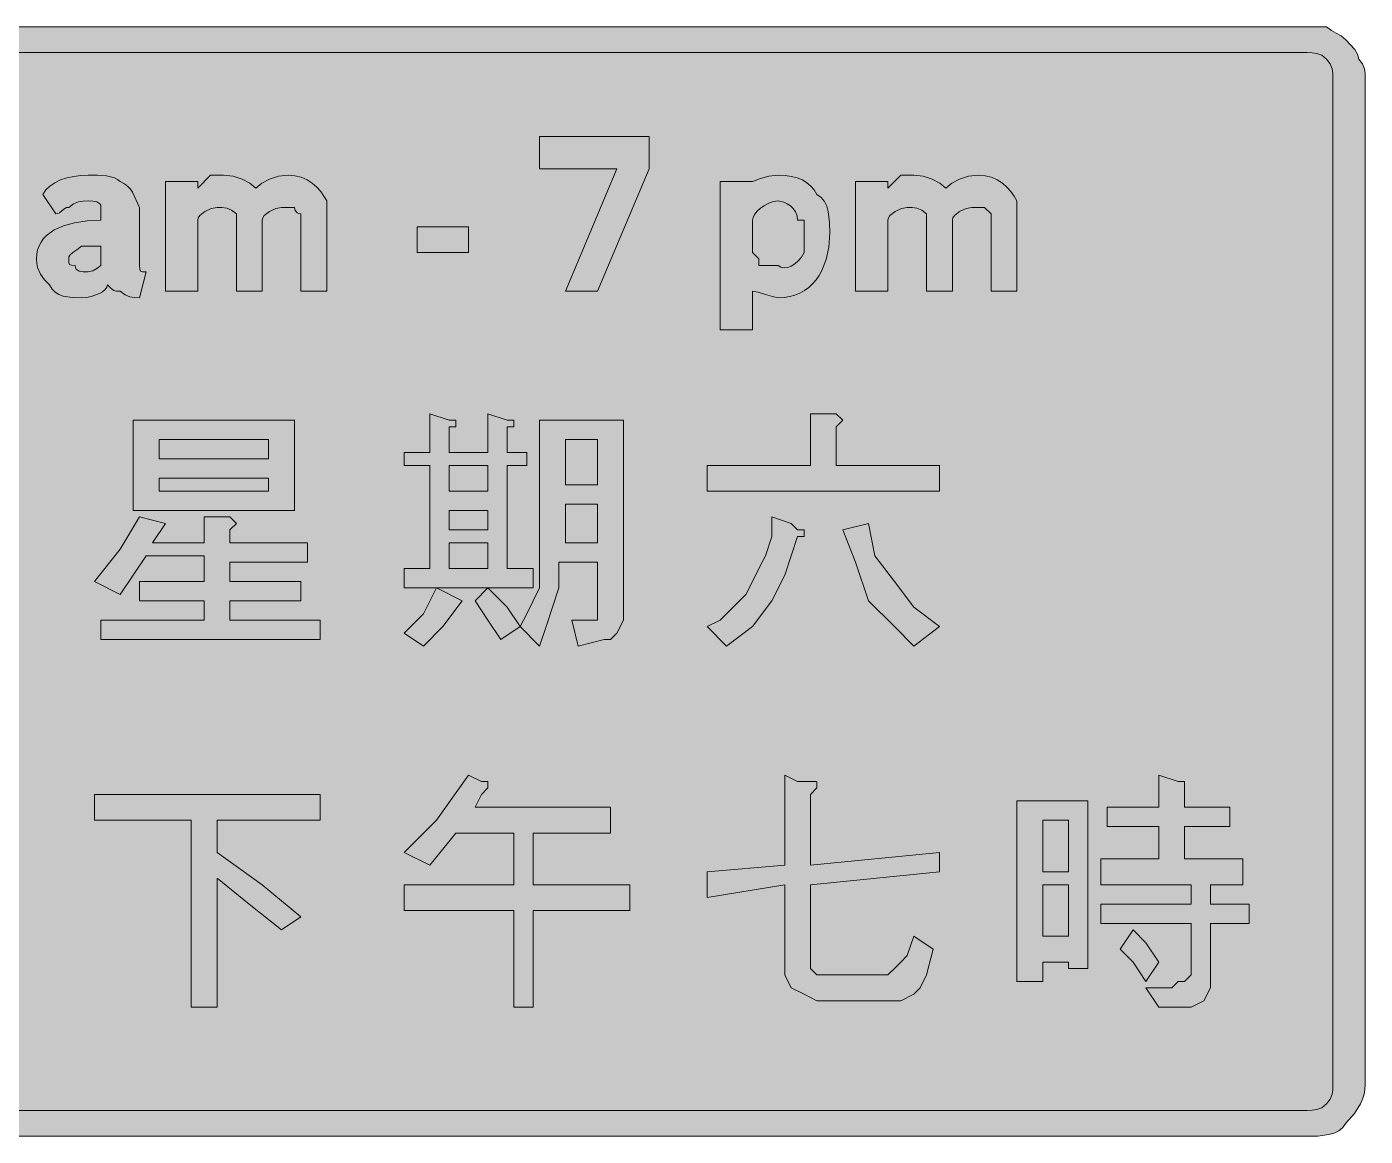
# Model space of a CAD drawing. Header units: metres. Extents: x 13 to 556, y 32 to 238.
# Drawn here: x 307.3 to 556.3, y 31.7 to 238.1 of the extents above; entities that cross this region are included whole.
import ezdxf

# ---------------------------------------------------------------- set-up
doc = ezdxf.new("R2010")
doc.units = ezdxf.units.M
doc.layers.add('FILL_BLACK_000000', color=7, linetype='Continuous', true_color=0x000000)
doc.layers.add('FILL_WHITE_FFFFFF', color=7, linetype='Continuous', true_color=0xffffff)

msp = doc.modelspace()

# ---------------------------------------------------------------- hatches: boundary and pattern name
at = {"layer": 'FILL_BLACK_000000', "true_color": 0x000000}
h = msp.add_hatch(color=7, dxfattribs=at)
h.dxf.hatch_style = 1
h.paths.add_polyline_path([(549.09, 238.08), (549.99, 237.37), (550.89, 236.88), (551.79, 236.39), (552.69, 235.68), (554.34, 233.88), (554.88, 232.98), (555.09, 232.08), (555.78, 231.18), (556.14, 230.28), (556.27, 229.38), (556.29, 228.48), (556.29, 41.28), (556.23, 40.38), (556.07, 39.48), (555.78, 38.58), (555.39, 37.68), (554.27, 35.88), (552.69, 34.08), (552.13, 33.29), (551.4, 32.69), (550.52, 32.27), (549.54, 31.98), (547.46, 31.72), (545.49, 31.68), (22.29, 31.68), (20.49, 31.72), (18.69, 31.98), (17.79, 32.27), (16.89, 32.69), (15.99, 33.29), (15.09, 34.08), (14.21, 35.88), (13.44, 37.68), (12.9, 39.48), (12.69, 41.28), (12.69, 228.48), (12.9, 230.28), (13.44, 232.08), (14.21, 233.88), (15.09, 235.68), (15.99, 236.39), (16.89, 236.88), (17.79, 237.37), (18.69, 238.08), (22.29, 238.08), (545.49, 238.08), (549.09, 238.08)])
h.paths.add_polyline_path([(20.53, 232.87), (19.72, 232.39), (18.99, 231.78), (18.38, 231.05), (17.9, 230.24), (17.6, 229.38), (17.49, 228.48), (17.49, 41.28), (17.51, 40.38), (17.64, 39.48), (18, 38.58), (18.69, 37.68), (19.59, 36.99), (20.49, 36.63), (21.39, 36.5), (22.29, 36.48), (545.49, 36.48), (546.39, 36.5), (547.29, 36.63), (548.19, 36.99), (549.09, 37.68), (549.78, 38.58), (550.14, 39.48), (550.27, 40.38), (550.29, 41.28), (550.29, 228.48), (550.27, 229.38), (550.14, 230.28), (549.78, 231.18), (549.09, 232.08), (548.19, 232.77), (547.29, 233.13), (546.39, 233.26), (545.49, 233.28), (22.29, 233.28), (21.39, 233.17), (20.53, 232.87)], flags=16)
h = msp.add_hatch(color=7, dxfattribs=at)
h.dxf.hatch_style = 1
h.paths.add_polyline_path([(417.09, 211.68), (402.69, 211.68), (402.69, 217.68), (423.09, 217.68), (423.09, 211.68), (413.49, 188.88), (407.49, 188.88), (417.09, 211.68)])
h = msp.add_hatch(color=7, dxfattribs=at)
h.dxf.hatch_style = 1
h.paths.add_polyline_path([(327.39, 187.7), (326.49, 187.83), (325.59, 188.19), (324.69, 188.88), (323.98, 188.9), (323.49, 189.03), (323, 189.39), (322.29, 190.08), (322.18, 189.63), (321.88, 189.2), (321.4, 188.79), (320.79, 188.43), (319.25, 187.89), (318.39, 187.73), (317.49, 187.68), (315.71, 187.72), (314.04, 187.98), (313.28, 188.27), (312.6, 188.69), (311.99, 189.29), (311.49, 190.08), (310.61, 191), (309.84, 192.03), (309.3, 193.29), (309.14, 194.03), (309.09, 194.88), (309.15, 195.75), (309.31, 196.57), (309.58, 197.33), (309.95, 198.03), (310.42, 198.68), (310.99, 199.27), (312.39, 200.28), (314.13, 201.07), (316.18, 201.63), (318.51, 201.97), (321.09, 202.08), (321.09, 203.28), (321.09, 204.48), (321.04, 204.88), (320.88, 205.17), (320.34, 205.53), (319.57, 205.66), (318.69, 205.68), (317.79, 205.66), (316.89, 205.53), (315.99, 205.17), (315.09, 204.48), (314.69, 204.43), (314.38, 204.29), (313.89, 203.88), (313.4, 203.47), (313.09, 203.33), (312.69, 203.28), (310.29, 206.88), (310.85, 207.72), (311.6, 208.45), (312.53, 209.07), (313.59, 209.58), (314.77, 209.97), (316.03, 210.25), (317.34, 210.42), (318.69, 210.48), (320.47, 210.46), (322.14, 210.33), (323.58, 209.97), (324.19, 209.68), (324.69, 209.28), (325.48, 208.83), (326.1, 208.36), (326.57, 207.87), (326.94, 207.33), (328.29, 204.48), (328.29, 193.68), (328.31, 192.99), (328.44, 192.63), (328.8, 192.5), (329.49, 192.48), (328.29, 187.68), (327.39, 187.7)])
h.paths.add_polyline_path([(315.24, 193.83), (315.6, 193.7), (316.29, 193.68), (316.34, 193.28), (316.5, 192.99), (317.04, 192.63), (317.81, 192.5), (318.69, 192.48), (319.57, 192.67), (320.34, 193.08), (321.09, 193.68), (321.09, 197.28), (317.49, 197.28), (316.61, 196.57), (315.84, 196.08), (315.3, 195.59), (315.14, 195.28), (315.09, 194.88), (315.11, 194.19), (315.24, 193.83)], flags=16)
h = msp.add_hatch(color=7, dxfattribs=at)
h.dxf.hatch_style = 1
h.paths.add_polyline_path([(353.62, 204.27), (352.44, 203.73), (351.48, 202.96), (351.2, 202.53), (351.09, 202.08), (351.09, 188.88), (346.29, 188.88), (346.29, 203.28), (345.39, 203.97), (344.49, 204.33), (343.59, 204.46), (342.69, 204.48), (341.62, 204.27), (340.44, 203.73), (339.48, 202.96), (339.2, 202.53), (339.09, 202.08), (339.09, 188.88), (333.09, 188.88), (333.09, 209.28), (339.09, 209.28), (339.09, 208.08), (341.49, 210.48), (343.89, 210.48), (345.67, 210.27), (347.34, 209.73), (348.78, 208.96), (349.89, 208.08), (351, 208.96), (352.44, 209.73), (354.11, 210.27), (355.89, 210.48), (357.18, 210.37), (358.36, 210.07), (359.43, 209.59), (360.39, 208.98), (361.23, 208.25), (361.97, 207.44), (362.58, 206.58), (363.09, 205.68), (363.09, 204.48), (363.09, 203.28), (363.09, 188.88), (358.29, 188.88), (358.29, 203.28), (357.89, 203.33), (357.6, 203.47), (357.24, 203.88), (357.09, 204.48), (354.69, 204.48), (353.62, 204.27)])
h = msp.add_hatch(color=7, dxfattribs=at)
h.dxf.hatch_style = 1
h.paths.add_polyline_path([(456.03, 194.77), (455.23, 192.72), (454.72, 191.81), (454.14, 190.98), (453.49, 190.24), (452.76, 189.58), (451.98, 189.01), (451.12, 188.54), (450.2, 188.17), (449.23, 187.9), (448.19, 187.74), (447.09, 187.68), (446, 187.87), (444.69, 188.28), (443.38, 188.69), (442.29, 188.88), (442.29, 181.68), (436.29, 181.68), (436.29, 209.28), (442.29, 209.28), (443.79, 209.88), (445.33, 210.29), (447.09, 210.48), (448.38, 210.42), (449.57, 210.25), (450.63, 209.97), (451.59, 209.58), (452.43, 209.07), (453.16, 208.45), (453.78, 207.72), (454.29, 206.88), (455.08, 206.32), (455.68, 205.59), (456.1, 204.71), (456.39, 203.73), (456.65, 201.65), (456.69, 199.68), (456.52, 197.1), (456.03, 194.77)])
h.paths.add_polyline_path([(448.18, 193.21), (448.82, 193.28), (449.49, 193.53), (450.16, 193.95), (450.8, 194.52), (451.39, 195.24), (451.89, 196.08), (451.89, 197.28), (451.89, 200.88), (451.89, 202.08), (450.69, 202.08), (450.58, 202.92), (450.3, 203.65), (449.87, 204.27), (449.34, 204.78), (448.76, 205.17), (448.16, 205.45), (447.09, 205.68), (446.19, 205.57), (445.33, 205.29), (444.52, 204.86), (443.79, 204.33), (443.18, 203.75), (442.7, 203.15), (442.4, 202.58), (442.29, 202.08), (442.29, 196.08), (443.49, 194.88), (443.49, 193.68), (447.09, 193.68), (447.59, 193.34), (448.18, 193.21)], flags=16)
h = msp.add_hatch(color=7, dxfattribs=at)
h.dxf.hatch_style = 1
h.paths.add_polyline_path([(482.02, 204.27), (480.84, 203.73), (479.88, 202.96), (479.6, 202.53), (479.49, 202.08), (479.49, 188.88), (474.69, 188.88), (474.69, 203.28), (473.79, 203.97), (472.89, 204.33), (471.99, 204.46), (471.09, 204.48), (470.02, 204.27), (468.84, 203.73), (467.88, 202.96), (467.6, 202.53), (467.49, 202.08), (467.49, 188.88), (461.49, 188.88), (461.49, 209.28), (467.49, 209.28), (467.49, 208.08), (469.89, 210.48), (472.29, 210.48), (474.07, 210.27), (475.74, 209.73), (477.18, 208.96), (478.29, 208.08), (479.4, 208.96), (480.84, 209.73), (482.51, 210.27), (484.29, 210.48), (485.58, 210.37), (486.77, 210.07), (487.83, 209.59), (488.79, 208.98), (489.63, 208.25), (490.36, 207.44), (490.98, 206.58), (491.49, 205.68), (491.49, 204.48), (491.49, 203.28), (491.49, 188.88), (486.69, 188.88), (486.69, 203.28), (485.49, 204.48), (483.09, 204.48), (482.02, 204.27)])
h = msp.add_hatch(color=7, dxfattribs=at)
h.dxf.hatch_style = 1
h.paths.add_polyline_path([(389.49, 196.08), (379.89, 196.08), (379.89, 200.88), (389.49, 200.88), (389.49, 196.08)])
h = msp.add_hatch(color=7, dxfattribs=at)
h.dxf.hatch_style = 1
h.paths.add_polyline_path([(327.09, 164.88), (357.09, 164.88), (357.09, 148.08), (327.09, 148.08), (327.09, 164.88)])
h.paths.add_polyline_path([(331.89, 161.28), (331.89, 157.68), (352.29, 157.68), (352.29, 161.28), (331.89, 161.28)], flags=16)
h.paths.add_polyline_path([(352.29, 154.08), (331.89, 154.08), (331.89, 151.68), (352.29, 151.68), (352.29, 154.08)], flags=16)
h = msp.add_hatch(color=7, dxfattribs=at)
h.dxf.hatch_style = 1
h.paths.add_polyline_path([(387.09, 164.88), (387.09, 163.68), (385.89, 163.68), (385.89, 158.88), (393.09, 158.88), (393.09, 166.08), (396.69, 164.88), (397.89, 164.88), (397.89, 163.68), (396.69, 163.68), (396.69, 158.88), (400.29, 158.88), (400.29, 156.48), (396.69, 156.48), (396.69, 137.28), (401.49, 137.28), (401.49, 133.68), (377.49, 133.68), (377.49, 137.28), (382.29, 137.28), (382.29, 156.48), (377.49, 156.48), (377.49, 158.88), (382.29, 158.88), (382.29, 166.08), (385.89, 164.88), (387.09, 164.88)])
h.paths.add_polyline_path([(385.89, 144.48), (393.09, 144.48), (393.09, 148.08), (385.89, 148.08), (385.89, 144.48)], flags=16)
h.paths.add_polyline_path([(385.89, 142.08), (385.89, 137.28), (393.09, 137.28), (393.09, 142.08), (385.89, 142.08)], flags=16)
h.paths.add_polyline_path([(393.09, 156.48), (385.89, 156.48), (385.89, 151.68), (393.09, 151.68), (393.09, 156.48)], flags=16)
h = msp.add_hatch(color=7, dxfattribs=at)
h.dxf.hatch_style = 1
h.paths.add_polyline_path([(418.29, 127.68), (417.09, 125.28), (415.89, 124.08), (414.69, 124.08), (409.89, 122.88), (408.69, 127.68), (411.09, 127.68), (413.49, 127.68), (413.49, 128.88), (413.49, 138.48), (406.29, 138.48), (406.29, 133.68), (405.09, 130.08), (403.89, 126.48), (402.69, 122.88), (399.09, 126.48), (400.29, 128.88), (402.69, 133.68), (402.69, 139.68), (402.69, 145.68), (402.69, 164.88), (418.29, 164.88), (418.29, 128.88), (418.29, 127.68)])
h.paths.add_polyline_path([(407.49, 149.28), (407.49, 142.08), (413.49, 142.08), (413.49, 149.28), (407.49, 149.28)], flags=16)
h.paths.add_polyline_path([(413.49, 161.28), (407.49, 161.28), (407.49, 152.88), (413.49, 152.88), (413.49, 161.28)], flags=16)
h = msp.add_hatch(color=7, dxfattribs=at)
h.dxf.hatch_style = 1
h.paths.add_polyline_path([(457.89, 166.08), (459.09, 164.88), (457.89, 163.68), (457.89, 156.48), (477.09, 156.48), (477.09, 151.68), (433.89, 151.68), (433.89, 156.48), (453.09, 156.48), (453.09, 166.08), (456.69, 166.08), (457.89, 166.08)])
h = msp.add_hatch(color=7, dxfattribs=at)
h.dxf.hatch_style = 1
h.paths.add_polyline_path([(330.69, 142.08), (340.29, 142.08), (340.29, 146.88), (345.09, 146.88), (346.29, 145.68), (345.09, 144.48), (345.09, 142.08), (359.49, 142.08), (359.49, 138.48), (345.09, 138.48), (345.09, 134.88), (358.29, 134.88), (358.29, 131.28), (345.09, 131.28), (345.09, 127.68), (361.89, 127.68), (361.89, 124.08), (321.09, 124.08), (321.09, 127.68), (340.29, 127.68), (340.29, 131.28), (328.29, 131.28), (328.29, 134.88), (340.29, 134.88), (340.29, 139.68), (329.49, 139.68), (324.69, 132.48), (319.89, 134.88), (324.69, 140.88), (328.29, 146.88), (333.09, 145.68), (330.69, 142.08)])
h = msp.add_hatch(color=7, dxfattribs=at)
h.dxf.hatch_style = 1
h.paths.add_polyline_path([(450.69, 144.48), (451.89, 144.48), (451.89, 143.28), (450.69, 143.28), (448.29, 136.08), (445.89, 131.28), (442.29, 126.48), (437.49, 122.88), (433.89, 126.48), (436.29, 127.68), (438.69, 130.08), (441.09, 132.48), (442.29, 134.88), (443.49, 137.28), (444.69, 139.68), (445.89, 143.28), (445.89, 146.88), (449.49, 145.68), (450.69, 144.48)])
h = msp.add_hatch(color=7, dxfattribs=at)
h.dxf.hatch_style = 1
h.paths.add_polyline_path([(465.09, 139.68), (468.69, 134.88), (472.29, 130.08), (477.09, 126.48), (472.29, 122.88), (468.69, 126.48), (463.89, 131.28), (461.49, 138.48), (459.09, 144.48), (463.89, 145.68), (465.09, 139.68)])
h = msp.add_hatch(color=7, dxfattribs=at)
h.dxf.hatch_style = 1
h.paths.add_polyline_path([(381.09, 128.88), (383.49, 133.68), (388.29, 131.28), (384.69, 126.48), (381.09, 122.88), (377.49, 125.28), (381.09, 128.88)])
h = msp.add_hatch(color=7, dxfattribs=at)
h.dxf.hatch_style = 1
h.paths.add_polyline_path([(396.69, 130.08), (399.09, 126.48), (395.49, 124.08), (393.09, 127.68), (390.69, 131.28), (393.09, 133.68), (396.69, 130.08)])
h = msp.add_hatch(color=7, dxfattribs=at)
h.dxf.hatch_style = 1
h.paths.add_polyline_path([(383.49, 90.48), (389.49, 98.88), (391.89, 97.68), (393.09, 97.68), (393.09, 96.48), (391.89, 95.28), (390.69, 92.88), (415.89, 92.88), (415.89, 88.08), (401.49, 88.08), (401.49, 78.48), (419.49, 78.48), (419.49, 73.68), (401.49, 73.68), (401.49, 55.68), (397.89, 55.68), (397.89, 73.68), (377.49, 73.68), (377.49, 78.48), (397.89, 78.48), (397.89, 88.08), (387.09, 88.08), (382.29, 82.08), (377.49, 84.48), (383.49, 90.48)])
h = msp.add_hatch(color=7, dxfattribs=at)
h.dxf.hatch_style = 1
h.paths.add_polyline_path([(453.09, 97.68), (454.29, 97.68), (454.29, 96.48), (453.09, 95.28), (453.09, 82.08), (477.09, 84.48), (477.09, 80.88), (453.09, 78.48), (453.09, 65.28), (453.09, 64.08), (453.09, 62.88), (454.29, 61.68), (455.49, 61.68), (466.29, 61.68), (467.49, 61.68), (468.69, 62.88), (469.89, 64.08), (471.09, 65.28), (472.29, 68.88), (475.89, 66.48), (474.69, 61.68), (473.49, 59.28), (472.29, 58.08), (469.89, 56.88), (467.49, 56.88), (454.29, 56.88), (451.89, 58.08), (449.49, 59.28), (448.29, 61.68), (448.29, 64.08), (448.29, 78.48), (433.89, 76.08), (433.89, 80.88), (448.29, 82.08), (448.29, 98.88), (450.69, 97.68), (453.09, 97.68)])
h = msp.add_hatch(color=7, dxfattribs=at)
h.dxf.hatch_style = 1
h.paths.add_polyline_path([(517.89, 89.28), (508.29, 89.28), (508.29, 92.88), (517.89, 92.88), (517.89, 98.88), (521.49, 97.68), (522.69, 97.68), (522.69, 96.48), (522.69, 92.88), (531.09, 92.88), (531.09, 89.28), (522.69, 89.28), (522.69, 83.28), (533.49, 83.28), (533.49, 78.48), (527.49, 78.48), (527.49, 74.88), (534.69, 74.88), (534.69, 71.28), (527.49, 71.28), (527.49, 60.48), (527.49, 59.28), (526.29, 56.88), (523.89, 55.68), (521.49, 55.68), (517.89, 55.68), (515.49, 59.28), (520.29, 59.28), (521.49, 60.48), (522.69, 60.48), (523.89, 61.68), (523.89, 62.88), (523.89, 71.28), (507.09, 71.28), (507.09, 74.88), (523.89, 74.88), (523.89, 78.48), (507.09, 78.48), (507.09, 83.28), (517.89, 83.28), (517.89, 89.28)])
h = msp.add_hatch(color=7, dxfattribs=at)
h.dxf.hatch_style = 1
h.paths.add_polyline_path([(361.89, 95.28), (361.89, 90.48), (342.69, 90.48), (342.69, 84.48), (351.09, 78.48), (358.29, 72.48), (354.69, 70.08), (348.69, 74.88), (342.69, 79.68), (342.69, 55.68), (337.89, 55.68), (337.89, 90.48), (319.89, 90.48), (319.89, 95.28), (361.89, 95.28)])
h = msp.add_hatch(color=7, dxfattribs=at)
h.dxf.hatch_style = 1
h.paths.add_polyline_path([(501.09, 62.88), (501.09, 64.08), (496.29, 64.08), (496.29, 60.48), (491.49, 60.48), (491.49, 62.88), (491.49, 94.08), (504.69, 94.08), (504.69, 62.88), (501.09, 62.88)])
h.paths.add_polyline_path([(496.29, 90.48), (496.29, 80.88), (501.09, 80.88), (501.09, 90.48), (496.29, 90.48)], flags=16)
h.paths.add_polyline_path([(501.09, 78.48), (496.29, 78.48), (496.29, 68.88), (501.09, 68.88), (501.09, 78.48)], flags=16)
h = msp.add_hatch(color=7, dxfattribs=at)
h.dxf.hatch_style = 1
h.paths.add_polyline_path([(515.49, 67.68), (517.89, 64.08), (515.49, 60.48), (513.09, 64.08), (510.69, 66.48), (513.09, 70.08), (515.49, 67.68)])
at = {"layer": 'FILL_WHITE_FFFFFF', "true_color": 0xffffff}
h = msp.add_hatch(color=7, dxfattribs=at)
h.dxf.hatch_style = 1
h.paths.add_polyline_path([(545.49, 233.28), (546.39, 233.26), (547.29, 233.13), (548.19, 232.77), (549.09, 232.08), (549.78, 231.18), (550.14, 230.28), (550.27, 229.38), (550.29, 228.48), (550.29, 41.28), (550.27, 40.38), (550.14, 39.48), (549.78, 38.58), (549.09, 37.68), (548.19, 36.99), (547.29, 36.63), (546.39, 36.5), (545.49, 36.48), (22.29, 36.48), (21.39, 36.5), (20.49, 36.63), (19.59, 36.99), (18.69, 37.68), (18, 38.58), (17.64, 39.48), (17.51, 40.38), (17.49, 41.28), (17.49, 228.48), (17.51, 229.38), (17.64, 230.28), (18, 231.18), (18.69, 232.08), (19.59, 232.77), (20.49, 233.13), (21.39, 233.26), (22.29, 233.28), (545.49, 233.28)])

# ---------------------------------------------------------------- linework, layer by layer
at = {"layer": 'FILL_BLACK_000000', "lineweight": 0, "true_color": 0x000000}
for points in [[(22.29, 238.08), (545.49, 238.08), (549.09, 238.08), (549.99, 237.37), (550.89, 236.88), (551.79, 236.39), (552.69, 235.68), (554.34, 233.88), (554.88, 232.98), (555.09, 232.08), (555.78, 231.18), (556.14, 230.28), (556.27, 229.38), (556.29, 228.48), (556.29, 41.28), (556.23, 40.38), (556.07, 39.48), (555.78, 38.58), (555.39, 37.68), (554.27, 35.88), (552.69, 34.08), (552.13, 33.29), (551.4, 32.69), (550.52, 32.27), (549.54, 31.98), (547.46, 31.72), (545.49, 31.68), (22.29, 31.68)], [(22.29, 36.48), (545.49, 36.48), (546.39, 36.5), (547.29, 36.63), (548.19, 36.99), (549.09, 37.68), (549.78, 38.58), (550.14, 39.48), (550.27, 40.38), (550.29, 41.28), (550.29, 228.48), (550.27, 229.38), (550.14, 230.28), (549.78, 231.18), (549.09, 232.08), (548.19, 232.77), (547.29, 233.13), (546.39, 233.26), (545.49, 233.28), (22.29, 233.28)]]:
    msp.add_lwpolyline(points, dxfattribs=at)
for points in [[(417.09, 211.68), (402.69, 211.68), (402.69, 217.68), (423.09, 217.68), (423.09, 211.68), (413.49, 188.88), (407.49, 188.88)], [(327.39, 187.7), (326.49, 187.83), (325.59, 188.19), (324.69, 188.88), (323.98, 188.9), (323.49, 189.03), (323, 189.39), (322.29, 190.08), (322.18, 189.63), (321.88, 189.2), (321.4, 188.79), (320.79, 188.43), (319.25, 187.89), (318.39, 187.73), (317.49, 187.68), (315.71, 187.72), (314.04, 187.98), (313.28, 188.27), (312.6, 188.69), (311.99, 189.29), (311.49, 190.08), (310.61, 191), (309.84, 192.03), (309.3, 193.29), (309.14, 194.03), (309.09, 194.88), (309.15, 195.75), (309.31, 196.57), (309.58, 197.33), (309.95, 198.03), (310.42, 198.68), (310.99, 199.27), (312.39, 200.28), (314.13, 201.07), (316.18, 201.63), (318.51, 201.97), (321.09, 202.08), (321.09, 203.28), (321.09, 204.48), (321.04, 204.88), (320.88, 205.17), (320.34, 205.53), (319.57, 205.66), (318.69, 205.68), (317.79, 205.66), (316.89, 205.53), (315.99, 205.17), (315.09, 204.48), (314.69, 204.43), (314.38, 204.29), (313.89, 203.88), (313.4, 203.47), (313.09, 203.33), (312.69, 203.28), (310.29, 206.88), (310.85, 207.72), (311.6, 208.45), (312.53, 209.07), (313.59, 209.58), (314.77, 209.97), (316.03, 210.25), (317.34, 210.42), (318.69, 210.48), (320.47, 210.46), (322.14, 210.33), (323.58, 209.97), (324.19, 209.68), (324.69, 209.28), (325.48, 208.83), (326.1, 208.36), (326.57, 207.87), (326.94, 207.33), (328.29, 204.48), (328.29, 193.68), (328.31, 192.99), (328.44, 192.63), (328.8, 192.5), (329.49, 192.48), (328.29, 187.68)], [(353.62, 204.27), (352.44, 203.73), (351.48, 202.96), (351.2, 202.53), (351.09, 202.08), (351.09, 188.88), (346.29, 188.88), (346.29, 203.28), (345.39, 203.97), (344.49, 204.33), (343.59, 204.46), (342.69, 204.48), (341.62, 204.27), (340.44, 203.73), (339.48, 202.96), (339.2, 202.53), (339.09, 202.08), (339.09, 188.88), (333.09, 188.88), (333.09, 209.28), (339.09, 209.28), (339.09, 208.08), (341.49, 210.48), (343.89, 210.48), (345.67, 210.27), (347.34, 209.73), (348.78, 208.96), (349.89, 208.08), (351, 208.96), (352.44, 209.73), (354.11, 210.27), (355.89, 210.48), (357.18, 210.37), (358.36, 210.07), (359.43, 209.59), (360.39, 208.98), (361.23, 208.25), (361.97, 207.44), (362.58, 206.58), (363.09, 205.68), (363.09, 204.48), (363.09, 203.28), (363.09, 188.88), (358.29, 188.88), (358.29, 203.28), (357.89, 203.33), (357.6, 203.47), (357.24, 203.88), (357.09, 204.48), (354.69, 204.48)], [(456.03, 194.77), (455.23, 192.72), (454.72, 191.81), (454.14, 190.98), (453.49, 190.24), (452.76, 189.58), (451.98, 189.01), (451.12, 188.54), (450.2, 188.17), (449.23, 187.9), (448.19, 187.74), (447.09, 187.68), (446, 187.87), (444.69, 188.28), (443.38, 188.69), (442.29, 188.88), (442.29, 181.68), (436.29, 181.68), (436.29, 209.28), (442.29, 209.28), (443.79, 209.88), (445.33, 210.29), (447.09, 210.48), (448.38, 210.42), (449.57, 210.25), (450.63, 209.97), (451.59, 209.58), (452.43, 209.07), (453.16, 208.45), (453.78, 207.72), (454.29, 206.88), (455.08, 206.32), (455.68, 205.59), (456.1, 204.71), (456.39, 203.73), (456.65, 201.65), (456.69, 199.68), (456.52, 197.1)], [(482.02, 204.27), (480.84, 203.73), (479.88, 202.96), (479.6, 202.53), (479.49, 202.08), (479.49, 188.88), (474.69, 188.88), (474.69, 203.28), (473.79, 203.97), (472.89, 204.33), (471.99, 204.46), (471.09, 204.48), (470.02, 204.27), (468.84, 203.73), (467.88, 202.96), (467.6, 202.53), (467.49, 202.08), (467.49, 188.88), (461.49, 188.88), (461.49, 209.28), (467.49, 209.28), (467.49, 208.08), (469.89, 210.48), (472.29, 210.48), (474.07, 210.27), (475.74, 209.73), (477.18, 208.96), (478.29, 208.08), (479.4, 208.96), (480.84, 209.73), (482.51, 210.27), (484.29, 210.48), (485.58, 210.37), (486.77, 210.07), (487.83, 209.59), (488.79, 208.98), (489.63, 208.25), (490.36, 207.44), (490.98, 206.58), (491.49, 205.68), (491.49, 204.48), (491.49, 203.28), (491.49, 188.88), (486.69, 188.88), (486.69, 203.28), (485.49, 204.48), (483.09, 204.48)], [(448.18, 193.21), (448.82, 193.28), (449.49, 193.53), (450.16, 193.95), (450.8, 194.52), (451.39, 195.24), (451.89, 196.08), (451.89, 197.28), (451.89, 200.88), (451.89, 202.08), (450.69, 202.08), (450.58, 202.92), (450.3, 203.65), (449.87, 204.27), (449.34, 204.78), (448.76, 205.17), (448.16, 205.45), (447.09, 205.68), (446.19, 205.57), (445.33, 205.29), (444.52, 204.86), (443.79, 204.33), (443.18, 203.75), (442.7, 203.15), (442.4, 202.58), (442.29, 202.08), (442.29, 196.08), (443.49, 194.88), (443.49, 193.68), (447.09, 193.68), (447.59, 193.34)], [(389.49, 196.08), (379.89, 196.08), (379.89, 200.88), (389.49, 200.88)], [(315.24, 193.83), (315.6, 193.7), (316.29, 193.68), (316.34, 193.28), (316.5, 192.99), (317.04, 192.63), (317.81, 192.5), (318.69, 192.48), (319.57, 192.67), (320.34, 193.08), (321.09, 193.68), (321.09, 197.28), (317.49, 197.28), (316.61, 196.57), (315.84, 196.08), (315.3, 195.59), (315.14, 195.28), (315.09, 194.88), (315.11, 194.19)], [(327.09, 164.88), (357.09, 164.88), (357.09, 148.08), (327.09, 148.08)], [(387.09, 164.88), (387.09, 163.68), (385.89, 163.68), (385.89, 158.88), (393.09, 158.88), (393.09, 166.08), (396.69, 164.88), (397.89, 164.88), (397.89, 163.68), (396.69, 163.68), (396.69, 158.88), (400.29, 158.88), (400.29, 156.48), (396.69, 156.48), (396.69, 137.28), (401.49, 137.28), (401.49, 133.68), (377.49, 133.68), (377.49, 137.28), (382.29, 137.28), (382.29, 156.48), (377.49, 156.48), (377.49, 158.88), (382.29, 158.88), (382.29, 166.08), (385.89, 164.88)], [(418.29, 127.68), (417.09, 125.28), (415.89, 124.08), (414.69, 124.08), (409.89, 122.88), (408.69, 127.68), (411.09, 127.68), (413.49, 127.68), (413.49, 128.88), (413.49, 138.48), (406.29, 138.48), (406.29, 133.68), (405.09, 130.08), (403.89, 126.48), (402.69, 122.88), (399.09, 126.48), (400.29, 128.88), (402.69, 133.68), (402.69, 139.68), (402.69, 145.68), (402.69, 164.88), (418.29, 164.88), (418.29, 128.88)], [(457.89, 166.08), (459.09, 164.88), (457.89, 163.68), (457.89, 156.48), (477.09, 156.48), (477.09, 151.68), (433.89, 151.68), (433.89, 156.48), (453.09, 156.48), (453.09, 166.08), (456.69, 166.08)], [(331.89, 161.28), (331.89, 157.68), (352.29, 157.68), (352.29, 161.28)], [(413.49, 161.28), (407.49, 161.28), (407.49, 152.88), (413.49, 152.88)], [(393.09, 156.48), (385.89, 156.48), (385.89, 151.68), (393.09, 151.68)], [(352.29, 154.08), (331.89, 154.08), (331.89, 151.68), (352.29, 151.68)], [(385.89, 144.48), (393.09, 144.48), (393.09, 148.08), (385.89, 148.08)], [(407.49, 149.28), (407.49, 142.08), (413.49, 142.08), (413.49, 149.28)], [(330.69, 142.08), (340.29, 142.08), (340.29, 146.88), (345.09, 146.88), (346.29, 145.68), (345.09, 144.48), (345.09, 142.08), (359.49, 142.08), (359.49, 138.48), (345.09, 138.48), (345.09, 134.88), (358.29, 134.88), (358.29, 131.28), (345.09, 131.28), (345.09, 127.68), (361.89, 127.68), (361.89, 124.08), (321.09, 124.08), (321.09, 127.68), (340.29, 127.68), (340.29, 131.28), (328.29, 131.28), (328.29, 134.88), (340.29, 134.88), (340.29, 139.68), (329.49, 139.68), (324.69, 132.48), (319.89, 134.88), (324.69, 140.88), (328.29, 146.88), (333.09, 145.68)], [(450.69, 144.48), (451.89, 144.48), (451.89, 143.28), (450.69, 143.28), (448.29, 136.08), (445.89, 131.28), (442.29, 126.48), (437.49, 122.88), (433.89, 126.48), (436.29, 127.68), (438.69, 130.08), (441.09, 132.48), (442.29, 134.88), (443.49, 137.28), (444.69, 139.68), (445.89, 143.28), (445.89, 146.88), (449.49, 145.68)], [(465.09, 139.68), (468.69, 134.88), (472.29, 130.08), (477.09, 126.48), (472.29, 122.88), (468.69, 126.48), (463.89, 131.28), (461.49, 138.48), (459.09, 144.48), (463.89, 145.68)], [(385.89, 142.08), (385.89, 137.28), (393.09, 137.28), (393.09, 142.08)], [(381.09, 128.88), (383.49, 133.68), (388.29, 131.28), (384.69, 126.48), (381.09, 122.88), (377.49, 125.28)], [(396.69, 130.08), (399.09, 126.48), (395.49, 124.08), (393.09, 127.68), (390.69, 131.28), (393.09, 133.68)], [(383.49, 90.48), (389.49, 98.88), (391.89, 97.68), (393.09, 97.68), (393.09, 96.48), (391.89, 95.28), (390.69, 92.88), (415.89, 92.88), (415.89, 88.08), (401.49, 88.08), (401.49, 78.48), (419.49, 78.48), (419.49, 73.68), (401.49, 73.68), (401.49, 55.68), (397.89, 55.68), (397.89, 73.68), (377.49, 73.68), (377.49, 78.48), (397.89, 78.48), (397.89, 88.08), (387.09, 88.08), (382.29, 82.08), (377.49, 84.48)], [(453.09, 97.68), (454.29, 97.68), (454.29, 96.48), (453.09, 95.28), (453.09, 82.08), (477.09, 84.48), (477.09, 80.88), (453.09, 78.48), (453.09, 65.28), (453.09, 64.08), (453.09, 62.88), (454.29, 61.68), (455.49, 61.68), (466.29, 61.68), (467.49, 61.68), (468.69, 62.88), (469.89, 64.08), (471.09, 65.28), (472.29, 68.88), (475.89, 66.48), (474.69, 61.68), (473.49, 59.28), (472.29, 58.08), (469.89, 56.88), (467.49, 56.88), (454.29, 56.88), (451.89, 58.08), (449.49, 59.28), (448.29, 61.68), (448.29, 64.08), (448.29, 78.48), (433.89, 76.08), (433.89, 80.88), (448.29, 82.08), (448.29, 98.88), (450.69, 97.68)], [(517.89, 89.28), (508.29, 89.28), (508.29, 92.88), (517.89, 92.88), (517.89, 98.88), (521.49, 97.68), (522.69, 97.68), (522.69, 96.48), (522.69, 92.88), (531.09, 92.88), (531.09, 89.28), (522.69, 89.28), (522.69, 83.28), (533.49, 83.28), (533.49, 78.48), (527.49, 78.48), (527.49, 74.88), (534.69, 74.88), (534.69, 71.28), (527.49, 71.28), (527.49, 60.48), (527.49, 59.28), (526.29, 56.88), (523.89, 55.68), (521.49, 55.68), (517.89, 55.68), (515.49, 59.28), (520.29, 59.28), (521.49, 60.48), (522.69, 60.48), (523.89, 61.68), (523.89, 62.88), (523.89, 71.28), (507.09, 71.28), (507.09, 74.88), (523.89, 74.88), (523.89, 78.48), (507.09, 78.48), (507.09, 83.28), (517.89, 83.28)], [(361.89, 95.28), (361.89, 90.48), (342.69, 90.48), (342.69, 84.48), (351.09, 78.48), (358.29, 72.48), (354.69, 70.08), (348.69, 74.88), (342.69, 79.68), (342.69, 55.68), (337.89, 55.68), (337.89, 90.48), (319.89, 90.48), (319.89, 95.28)], [(501.09, 62.88), (501.09, 64.08), (496.29, 64.08), (496.29, 60.48), (491.49, 60.48), (491.49, 62.88), (491.49, 94.08), (504.69, 94.08), (504.69, 62.88)], [(496.29, 90.48), (496.29, 80.88), (501.09, 80.88), (501.09, 90.48)], [(501.09, 78.48), (496.29, 78.48), (496.29, 68.88), (501.09, 68.88)], [(515.49, 67.68), (517.89, 64.08), (515.49, 60.48), (513.09, 64.08), (510.69, 66.48), (513.09, 70.08)]]:
    msp.add_lwpolyline(points, close=True, dxfattribs=at)
at = {"layer": 'FILL_WHITE_FFFFFF', "lineweight": 0, "true_color": 0xffffff}
msp.add_lwpolyline([(22.29, 233.28), (545.49, 233.28), (546.39, 233.26), (547.29, 233.13), (548.19, 232.77), (549.09, 232.08), (549.78, 231.18), (550.14, 230.28), (550.27, 229.38), (550.29, 228.48), (550.29, 41.28), (550.27, 40.38), (550.14, 39.48), (549.78, 38.58), (549.09, 37.68), (548.19, 36.99), (547.29, 36.63), (546.39, 36.5), (545.49, 36.48), (22.29, 36.48)], dxfattribs=at)

doc.saveas('drawing.dxf')
